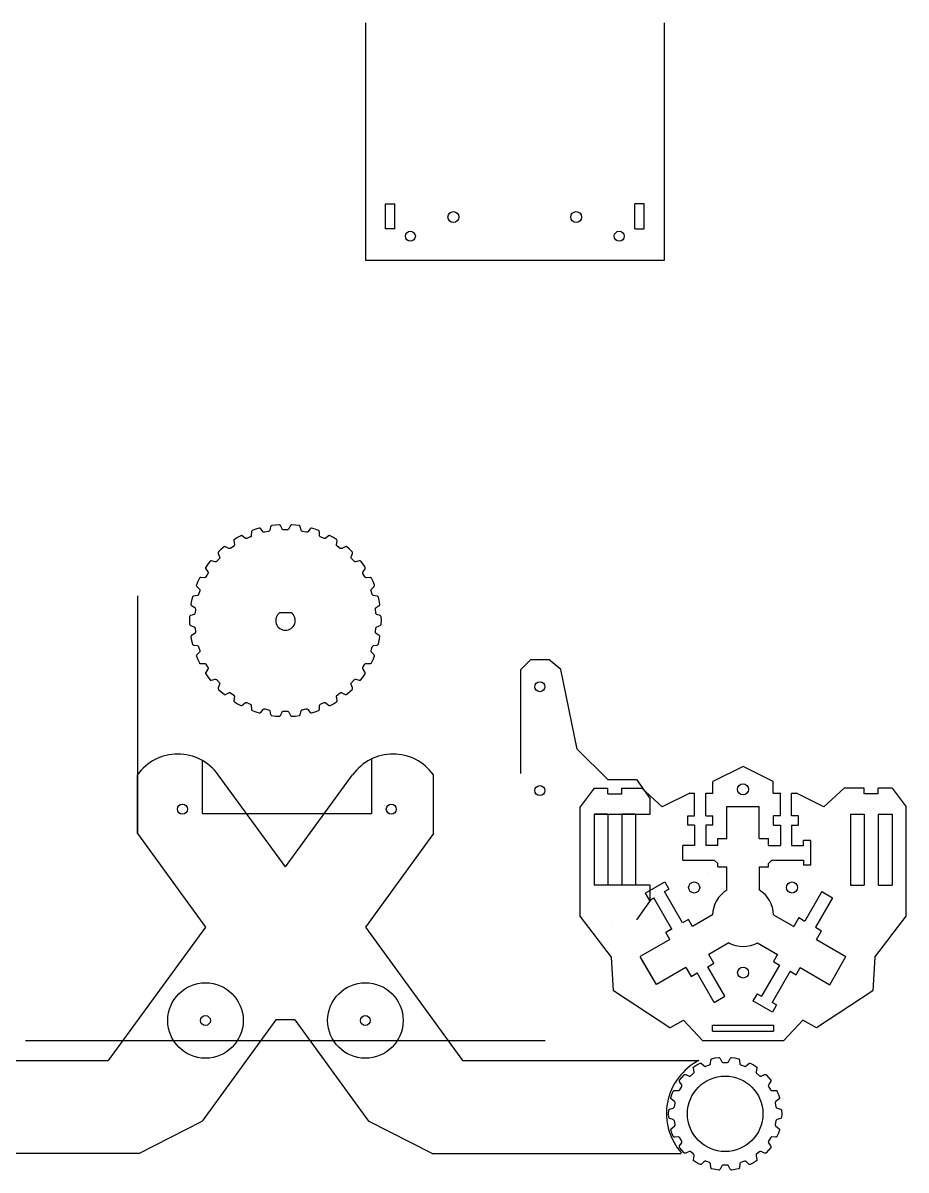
# Model space of a CAD drawing. Header units: inches. Extents: x -195 to 264, y -173 to 259.
# Drawn here: x 14.3 to 235.3, y -27.4 to 259.4 of the extents above; entities that cross this region are included whole.
import ezdxf

# ---------------------------------------------------------------- set-up
doc = ezdxf.new("R2010")
doc.units = ezdxf.units.IN
doc.header["$MEASUREMENT"] = 0
doc.layers.get('0').update_dxf_attribs({"lineweight": 25, "true_color": 0xffffff})

msp = doc.modelspace()

# ---------------------------------------------------------------- linework, layer by layer
for p, q in [((100, 259.44), (100, 200)), ((174.75, 259.44), (174.75, 200)), ((174.75, 200), (100, 200)), ((71.5, 132.19), (71.46, 131.26)), ((71.52, 132.3), (71.5, 132.19)), ((71.57, 132.39), (71.52, 132.3)), ((71.65, 132.48), (71.57, 132.39)), ((71.72, 132.52), (71.65, 132.48)), ((72.58, 132.83), (71.72, 132.52)), ((73.46, 133.09), (72.58, 132.83)), ((73.55, 133.09), (73.46, 133.09)), ((73.66, 133.07), (73.55, 133.09)), ((73.76, 133.02), (73.66, 133.07)), ((73.84, 132.95), (73.76, 133.02)), ((74.41, 132.22), (73.84, 132.95)), ((74.49, 132.14), (74.41, 132.22)), ((74.59, 132.09), (74.49, 132.14)), ((74.7, 132.07), (74.59, 132.09)), ((74.82, 132.08), (74.7, 132.07)), ((75.75, 132.28), (74.82, 132.08)), ((75.86, 132.32), (75.75, 132.28)), ((75.95, 132.38), (75.86, 132.32)), ((76.02, 132.47), (75.95, 132.38)), ((76.07, 132.57), (76.02, 132.47)), ((76.3, 133.47), (76.07, 132.57)), ((76.34, 133.57), (76.3, 133.47)), ((76.41, 133.66), (76.34, 133.57)), ((76.5, 133.72), (76.41, 133.66)), ((76.58, 133.75), (76.5, 133.72)), ((77.49, 133.87), (76.58, 133.75)), ((78.41, 133.94), (77.49, 133.87)), ((78.49, 133.93), (78.41, 133.94)), ((78.59, 133.89), (78.49, 133.93)), ((78.68, 133.82), (78.59, 133.89)), ((78.74, 133.73), (78.68, 133.82)), ((79.15, 132.9), (78.74, 133.73)), ((79.22, 132.81), (79.15, 132.9)), ((79.3, 132.74), (79.22, 132.81)), ((79.41, 132.69), (79.3, 132.74)), ((79.52, 132.68), (79.41, 132.69)), ((80.48, 132.68), (79.52, 132.68)), ((80.59, 132.69), (80.48, 132.68)), ((80.7, 132.74), (80.59, 132.69)), ((80.78, 132.81), (80.7, 132.74)), ((80.85, 132.9), (80.78, 132.81)), ((81.26, 133.73), (80.85, 132.9)), ((81.32, 133.82), (81.26, 133.73)), ((81.41, 133.89), (81.32, 133.82)), ((81.51, 133.93), (81.41, 133.89)), ((81.59, 133.94), (81.51, 133.93)), ((82.51, 133.87), (81.59, 133.94)), ((83.42, 133.75), (82.51, 133.87)), ((83.5, 133.72), (83.42, 133.75)), ((83.59, 133.66), (83.5, 133.72)), ((83.66, 133.57), (83.59, 133.66)), ((83.7, 133.47), (83.66, 133.57)), ((83.93, 132.57), (83.7, 133.47)), ((83.98, 132.47), (83.93, 132.57)), ((84.05, 132.38), (83.98, 132.47)), ((84.14, 132.32), (84.05, 132.38)), ((84.25, 132.28), (84.14, 132.32)), ((85.18, 132.08), (84.25, 132.28)), ((85.3, 132.07), (85.18, 132.08)), ((85.41, 132.09), (85.3, 132.07)), ((85.51, 132.14), (85.41, 132.09)), ((85.59, 132.22), (85.51, 132.14)), ((86.16, 132.95), (85.59, 132.22)), ((86.24, 133.02), (86.16, 132.95)), ((86.34, 133.07), (86.24, 133.02)), ((86.45, 133.09), (86.34, 133.07)), ((86.54, 133.09), (86.45, 133.09)), ((87.42, 132.83), (86.54, 133.09)), ((88.28, 132.52), (87.42, 132.83)), ((88.35, 132.48), (88.28, 132.52)), ((88.43, 132.39), (88.35, 132.48)), ((88.48, 132.3), (88.43, 132.39)), ((88.5, 132.19), (88.48, 132.3)), ((88.54, 131.26), (88.5, 132.19)), ((67.1, 130.15), (67.07, 130.04)), ((67.07, 130.04), (67.07, 129.93)), ((67.07, 129.93), (67.23, 129.02)), ((67.16, 130.25), (67.1, 130.15)), ((67.22, 130.31), (67.16, 130.25)), ((68, 130.79), (67.22, 130.31)), ((68.81, 131.22), (68, 130.79)), ((68.89, 131.25), (68.81, 131.22)), ((69, 131.25), (68.89, 131.25)), ((69.11, 131.22), (69, 131.25)), ((69.2, 131.16), (69.11, 131.22)), ((69.92, 130.57), (69.2, 131.16)), ((70.01, 130.52), (69.92, 130.57)), ((70.12, 130.49), (70.01, 130.52)), ((70.23, 130.49), (70.12, 130.49)), ((70.34, 130.52), (70.23, 130.49)), ((71.21, 130.91), (70.34, 130.52)), ((71.31, 130.97), (71.21, 130.91)), ((71.39, 131.05), (71.31, 130.97)), ((71.44, 131.15), (71.39, 131.05)), ((71.46, 131.26), (71.44, 131.15)), ((88.56, 131.15), (88.54, 131.26)), ((88.61, 131.05), (88.56, 131.15)), ((88.69, 130.97), (88.61, 131.05)), ((88.79, 130.91), (88.69, 130.97)), ((89.66, 130.52), (88.79, 130.91)), ((89.77, 130.49), (89.66, 130.52)), ((89.88, 130.49), (89.77, 130.49)), ((89.99, 130.52), (89.88, 130.49)), ((90.08, 130.57), (89.99, 130.52)), ((90.8, 131.16), (90.08, 130.57)), ((90.89, 131.22), (90.8, 131.16)), ((91, 131.25), (90.89, 131.22)), ((91.11, 131.25), (91, 131.25)), ((91.19, 131.22), (91.11, 131.25)), ((92, 130.79), (91.19, 131.22)), ((92.78, 130.31), (92, 130.79)), ((92.77, 129.02), (92.93, 129.93)), ((92.84, 130.25), (92.78, 130.31)), ((92.9, 130.15), (92.84, 130.25)), ((92.93, 130.04), (92.9, 130.15)), ((92.93, 129.93), (92.93, 130.04)), ((63.19, 127.03), (63.18, 126.92)), ((63.18, 126.92), (63.21, 126.81)), ((63.23, 127.14), (63.19, 127.03)), ((63.21, 126.81), (63.55, 125.95)), ((63.27, 127.2), (63.23, 127.14)), ((63.94, 127.84), (63.27, 127.2)), ((64.64, 128.43), (63.94, 127.84)), ((64.71, 128.47), (64.64, 128.43)), ((64.82, 128.5), (64.71, 128.47)), ((64.93, 128.49), (64.82, 128.5)), ((65.04, 128.46), (64.93, 128.49)), ((65.86, 128.03), (65.04, 128.46)), ((65.96, 127.99), (65.86, 128.03)), ((66.07, 127.98), (65.96, 127.99)), ((66.18, 128.01), (66.07, 127.98)), ((66.29, 128.06), (66.18, 128.01)), ((67.06, 128.63), (66.29, 128.06)), ((67.14, 128.71), (67.06, 128.63)), ((67.2, 128.8), (67.14, 128.71)), ((67.23, 128.91), (67.2, 128.8)), ((67.23, 129.02), (67.23, 128.91)), ((92.77, 128.91), (92.77, 129.02)), ((92.8, 128.8), (92.77, 128.91)), ((92.86, 128.71), (92.8, 128.8)), ((92.94, 128.63), (92.86, 128.71)), ((93.71, 128.06), (92.94, 128.63)), ((93.82, 128.01), (93.71, 128.06)), ((93.93, 127.98), (93.82, 128.01)), ((94.04, 127.99), (93.93, 127.98)), ((94.14, 128.03), (94.04, 127.99)), ((94.96, 128.46), (94.14, 128.03)), ((95.07, 128.49), (94.96, 128.46)), ((95.18, 128.5), (95.07, 128.49)), ((95.29, 128.47), (95.18, 128.5)), ((95.36, 128.43), (95.29, 128.47)), ((96.06, 127.84), (95.36, 128.43)), ((96.73, 127.2), (96.06, 127.84)), ((96.45, 125.95), (96.79, 126.81)), ((96.77, 127.14), (96.73, 127.2)), ((96.81, 127.03), (96.77, 127.14)), ((96.79, 126.81), (96.82, 126.92)), ((96.82, 126.92), (96.81, 127.03)), ((60.06, 123.35), (60.03, 123.27)), ((60.58, 124.11), (60.06, 123.35)), ((61.14, 124.84), (60.58, 124.11)), ((61.21, 124.89), (61.14, 124.84)), ((61.31, 124.94), (61.21, 124.89)), ((61.42, 124.96), (61.31, 124.94)), ((61.53, 124.94), (61.42, 124.96)), ((62.42, 124.69), (61.53, 124.94)), ((62.53, 124.68), (62.42, 124.69)), ((62.64, 124.7), (62.53, 124.68)), ((62.74, 124.74), (62.64, 124.7)), ((62.83, 124.82), (62.74, 124.74)), ((63.47, 125.53), (62.83, 124.82)), ((63.53, 125.62), (63.47, 125.53)), ((63.57, 125.73), (63.53, 125.62)), ((63.55, 125.95), (63.58, 125.84)), ((63.58, 125.84), (63.57, 125.73)), ((96.42, 125.84), (96.45, 125.95)), ((96.43, 125.73), (96.42, 125.84)), ((96.47, 125.62), (96.43, 125.73)), ((96.53, 125.53), (96.47, 125.62)), ((97.17, 124.82), (96.53, 125.53)), ((97.26, 124.74), (97.17, 124.82)), ((97.36, 124.7), (97.26, 124.74)), ((97.47, 124.68), (97.36, 124.7)), ((97.58, 124.69), (97.47, 124.68)), ((98.47, 124.94), (97.58, 124.69)), ((98.58, 124.96), (98.47, 124.94)), ((98.69, 124.94), (98.58, 124.96)), ((98.79, 124.89), (98.69, 124.94)), ((98.86, 124.84), (98.79, 124.89)), ((99.42, 124.11), (98.86, 124.84)), ((99.94, 123.35), (99.42, 124.11)), ((99.97, 123.27), (99.94, 123.35)), ((58.47, 120.59), (58.07, 119.76)), ((58.52, 120.66), (58.47, 120.59)), ((58.61, 120.72), (58.52, 120.66)), ((58.71, 120.76), (58.61, 120.72)), ((58.82, 120.77), (58.71, 120.76)), ((59.75, 120.72), (58.82, 120.77)), ((59.86, 120.73), (59.75, 120.72)), ((59.96, 120.77), (59.86, 120.73)), ((60.05, 120.83), (59.96, 120.77)), ((60.03, 123.27), (60.02, 123.16)), ((60.02, 123.16), (60.03, 123.05)), ((60.03, 123.05), (60.08, 122.95)), ((60.12, 120.92), (60.05, 120.83)), ((60.08, 122.95), (60.59, 122.18)), ((60.6, 121.75), (60.12, 120.92)), ((60.59, 122.18), (60.64, 122.08)), ((60.64, 121.86), (60.6, 121.75)), ((60.64, 122.08), (60.66, 121.97)), ((60.66, 121.97), (60.64, 121.86)), ((99.34, 121.97), (99.36, 122.08)), ((99.36, 121.86), (99.34, 121.97)), ((99.36, 122.08), (99.41, 122.18)), ((99.4, 121.75), (99.36, 121.86)), ((99.88, 120.92), (99.4, 121.75)), ((99.41, 122.18), (99.92, 122.95)), ((99.95, 120.83), (99.88, 120.92)), ((99.92, 122.95), (99.97, 123.05)), ((100.04, 120.77), (99.95, 120.83)), ((99.98, 123.16), (99.97, 123.27)), ((99.97, 123.05), (99.98, 123.16)), ((100.14, 120.73), (100.04, 120.77)), ((100.25, 120.72), (100.14, 120.73)), ((101.18, 120.77), (100.25, 120.72)), ((101.29, 120.76), (101.18, 120.77)), ((101.39, 120.72), (101.29, 120.76)), ((101.48, 120.66), (101.39, 120.72)), ((101.53, 120.59), (101.48, 120.66)), ((101.93, 119.76), (101.53, 120.59)), ((57.72, 118.91), (57.71, 118.83)), ((57.71, 118.83), (57.72, 118.72)), ((58.07, 119.76), (57.72, 118.91)), ((57.72, 118.72), (57.76, 118.62)), ((57.76, 118.62), (57.82, 118.53)), ((57.82, 118.53), (58.49, 117.88)), ((58.49, 117.88), (58.55, 117.79)), ((58.55, 117.79), (58.59, 117.69)), ((58.59, 117.69), (58.6, 117.57)), ((101.4, 117.57), (101.41, 117.69)), ((101.41, 117.69), (101.45, 117.79)), ((101.45, 117.79), (101.51, 117.88)), ((101.51, 117.88), (102.18, 118.53)), ((102.28, 118.91), (101.93, 119.76)), ((102.18, 118.53), (102.24, 118.62)), ((102.24, 118.62), (102.28, 118.72)), ((102.29, 118.83), (102.28, 118.91)), ((102.28, 118.72), (102.29, 118.83)), ((42.98, 116.18), (42.98, 56.75)), ((56.52, 114.99), (56.36, 114.09)), ((56.74, 115.88), (56.52, 114.99)), ((56.77, 115.96), (56.74, 115.88)), ((56.85, 116.04), (56.77, 115.96)), ((56.94, 116.1), (56.85, 116.04)), ((57.05, 116.14), (56.94, 116.1)), ((57.96, 116.27), (57.05, 116.14)), ((58.07, 116.3), (57.96, 116.27)), ((58.16, 116.36), (58.07, 116.3)), ((58.24, 116.45), (58.16, 116.36)), ((58.29, 116.55), (58.24, 116.45)), ((58.58, 117.46), (58.29, 116.55)), ((58.6, 117.57), (58.58, 117.46)), ((101.42, 117.46), (101.4, 117.57)), ((101.71, 116.55), (101.42, 117.46)), ((101.76, 116.45), (101.71, 116.55)), ((101.84, 116.36), (101.76, 116.45)), ((101.93, 116.3), (101.84, 116.36)), ((102.04, 116.27), (101.93, 116.3)), ((102.95, 116.14), (102.04, 116.27)), ((103.06, 116.1), (102.95, 116.14)), ((103.15, 116.04), (103.06, 116.1)), ((103.23, 115.96), (103.15, 116.04)), ((103.26, 115.88), (103.23, 115.96)), ((103.48, 114.99), (103.26, 115.88)), ((103.64, 114.09), (103.48, 114.99)), ((56.36, 114.09), (56.36, 114)), ((56.36, 114), (56.39, 113.9)), ((56.39, 113.9), (56.45, 113.8)), ((56.45, 113.8), (56.54, 113.73)), ((56.54, 113.73), (57.32, 113.23)), ((57.32, 113.23), (57.4, 113.16)), ((57.4, 111.9), (57.37, 111.78)), ((57.4, 113.16), (57.46, 113.07)), ((57.5, 112.84), (57.4, 111.9)), ((57.46, 113.07), (57.49, 112.96)), ((57.49, 112.96), (57.5, 112.84)), ((102.5, 112.84), (102.51, 112.96)), ((102.6, 111.9), (102.5, 112.84)), ((102.51, 112.96), (102.54, 113.07)), ((102.54, 113.07), (102.6, 113.16)), ((102.6, 113.16), (102.68, 113.23)), ((102.63, 111.78), (102.6, 111.9)), ((102.68, 113.23), (103.46, 113.73)), ((103.46, 113.73), (103.55, 113.8)), ((103.55, 113.8), (103.61, 113.9)), ((103.61, 113.9), (103.64, 114)), ((103.64, 114), (103.64, 114.09)), ((56.02, 110.92), (56, 110)), ((56, 110), (56.02, 109.08)), ((56.04, 111), (56.02, 110.92)), ((56.02, 109.08), (56.04, 109)), ((56.1, 111.1), (56.04, 111)), ((56.04, 109), (56.1, 108.9)), ((56.18, 111.18), (56.1, 111.1)), ((56.27, 111.23), (56.18, 111.18)), ((57.14, 111.55), (56.27, 111.23)), ((57.24, 111.61), (57.14, 111.55)), ((57.32, 111.69), (57.24, 111.61)), ((57.37, 111.78), (57.32, 111.69)), ((102.68, 111.69), (102.63, 111.78)), ((102.76, 111.61), (102.68, 111.69)), ((102.86, 111.55), (102.76, 111.61)), ((103.73, 111.23), (102.86, 111.55)), ((103.82, 111.18), (103.73, 111.23)), ((103.9, 111.1), (103.82, 111.18)), ((103.96, 111), (103.9, 111.1)), ((103.9, 108.9), (103.96, 109)), ((103.98, 110.92), (103.96, 111)), ((103.96, 109), (103.98, 109.08)), ((104, 110), (103.98, 110.92)), ((103.98, 109.08), (104, 110)), ((56.1, 108.9), (56.18, 108.82)), ((56.18, 108.82), (56.27, 108.77)), ((56.27, 108.77), (57.14, 108.45)), ((56.45, 106.2), (56.39, 106.1)), ((56.54, 106.27), (56.45, 106.2)), ((57.32, 106.77), (56.54, 106.27)), ((57.14, 108.45), (57.24, 108.39)), ((57.24, 108.39), (57.32, 108.31)), ((57.32, 108.31), (57.37, 108.22)), ((57.4, 106.84), (57.32, 106.77)), ((57.37, 108.22), (57.4, 108.1)), ((57.4, 108.1), (57.5, 107.16)), ((57.46, 106.93), (57.4, 106.84)), ((57.49, 107.04), (57.46, 106.93)), ((57.5, 107.16), (57.49, 107.04)), ((102.5, 107.16), (102.6, 108.1)), ((102.51, 107.04), (102.5, 107.16)), ((102.54, 106.93), (102.51, 107.04)), ((102.6, 106.84), (102.54, 106.93)), ((102.6, 108.1), (102.63, 108.22)), ((102.68, 106.77), (102.6, 106.84)), ((102.63, 108.22), (102.68, 108.31)), ((102.68, 108.31), (102.76, 108.39)), ((103.46, 106.27), (102.68, 106.77)), ((102.76, 108.39), (102.86, 108.45)), ((102.86, 108.45), (103.73, 108.77)), ((103.55, 106.2), (103.46, 106.27)), ((103.61, 106.1), (103.55, 106.2)), ((103.73, 108.77), (103.82, 108.82)), ((103.82, 108.82), (103.9, 108.9)), ((56.39, 106.1), (56.36, 106)), ((56.36, 106), (56.36, 105.91)), ((56.36, 105.91), (56.52, 105.01)), ((56.52, 105.01), (56.74, 104.12)), ((56.74, 104.12), (56.77, 104.04)), ((56.77, 104.04), (56.85, 103.96)), ((56.85, 103.96), (56.94, 103.9)), ((56.94, 103.9), (57.05, 103.86)), ((57.05, 103.86), (57.96, 103.73)), ((57.96, 103.73), (58.07, 103.7)), ((58.07, 103.7), (58.16, 103.64)), ((58.16, 103.64), (58.24, 103.55)), ((58.24, 103.55), (58.29, 103.45)), ((58.29, 103.45), (58.58, 102.54)), ((101.42, 102.54), (101.71, 103.45)), ((101.71, 103.45), (101.76, 103.55)), ((101.76, 103.55), (101.84, 103.64)), ((101.84, 103.64), (101.93, 103.7)), ((101.93, 103.7), (102.04, 103.73)), ((102.04, 103.73), (102.95, 103.86)), ((102.95, 103.86), (103.06, 103.9)), ((103.06, 103.9), (103.15, 103.96)), ((103.15, 103.96), (103.23, 104.04)), ((103.23, 104.04), (103.26, 104.12)), ((103.26, 104.12), (103.48, 105.01)), ((103.48, 105.01), (103.64, 105.91)), ((103.64, 106), (103.61, 106.1)), ((103.64, 105.91), (103.64, 106)), ((57.72, 101.28), (57.71, 101.17)), ((57.71, 101.17), (57.72, 101.09)), ((57.76, 101.38), (57.72, 101.28)), ((57.72, 101.09), (58.07, 100.24)), ((57.82, 101.47), (57.76, 101.38)), ((58.49, 102.12), (57.82, 101.47)), ((58.55, 102.21), (58.49, 102.12)), ((58.59, 102.31), (58.55, 102.21)), ((58.58, 102.54), (58.6, 102.43)), ((58.6, 102.43), (58.59, 102.31)), ((101.4, 102.43), (101.42, 102.54)), ((101.41, 102.31), (101.4, 102.43)), ((101.45, 102.21), (101.41, 102.31)), ((101.51, 102.12), (101.45, 102.21)), ((102.18, 101.47), (101.51, 102.12)), ((101.93, 100.24), (102.28, 101.09)), ((102.24, 101.38), (102.18, 101.47)), ((102.28, 101.28), (102.24, 101.38)), ((102.29, 101.17), (102.28, 101.28)), ((102.28, 101.09), (102.29, 101.17)), ((58.07, 100.24), (58.47, 99.41)), ((58.47, 99.41), (58.52, 99.34)), ((58.52, 99.34), (58.61, 99.28)), ((58.61, 99.28), (58.71, 99.24)), ((58.71, 99.24), (58.82, 99.23)), ((58.82, 99.23), (59.75, 99.28)), ((59.75, 99.28), (59.86, 99.27)), ((59.86, 99.27), (59.96, 99.23)), ((59.96, 99.23), (60.05, 99.17)), ((60.05, 99.17), (60.12, 99.08)), ((60.59, 97.82), (60.08, 97.05)), ((60.12, 99.08), (60.6, 98.25)), ((60.64, 97.92), (60.59, 97.82)), ((60.6, 98.25), (60.64, 98.14)), ((60.64, 98.14), (60.66, 98.03)), ((60.66, 98.03), (60.64, 97.92)), ((99.34, 98.03), (99.36, 98.14)), ((99.36, 97.92), (99.34, 98.03)), ((99.36, 98.14), (99.4, 98.25)), ((99.41, 97.82), (99.36, 97.92)), ((99.4, 98.25), (99.88, 99.08)), ((99.92, 97.05), (99.41, 97.82)), ((99.88, 99.08), (99.95, 99.17)), ((99.95, 99.17), (100.04, 99.23)), ((100.04, 99.23), (100.14, 99.27)), ((100.14, 99.27), (100.25, 99.28)), ((100.25, 99.28), (101.18, 99.23)), ((101.18, 99.23), (101.29, 99.24)), ((101.29, 99.24), (101.39, 99.28)), ((101.39, 99.28), (101.48, 99.34)), ((101.48, 99.34), (101.53, 99.41)), ((101.53, 99.41), (101.93, 100.24)), ((138.88, 97.73), (141.42, 100.27)), ((138.88, 71.77), (138.88, 97.73)), ((141.42, 100.27), (145.87, 100.27)), ((148.92, 97.79), (145.87, 100.27)), ((153.01, 77.87), (148.92, 97.79)), ((60.03, 96.95), (60.02, 96.84)), ((60.02, 96.84), (60.03, 96.73)), ((60.08, 97.05), (60.03, 96.95)), ((60.03, 96.73), (60.06, 96.65)), ((60.06, 96.65), (60.58, 95.89)), ((60.58, 95.89), (61.14, 95.16)), ((61.14, 95.16), (61.21, 95.11)), ((61.21, 95.11), (61.31, 95.06)), ((61.31, 95.06), (61.42, 95.04)), ((61.42, 95.04), (61.53, 95.06)), ((61.53, 95.06), (62.42, 95.31)), ((62.42, 95.31), (62.53, 95.32)), ((62.53, 95.32), (62.64, 95.3)), ((62.64, 95.3), (62.74, 95.26)), ((62.74, 95.26), (62.83, 95.18)), ((62.83, 95.18), (63.47, 94.47)), ((96.53, 94.47), (97.17, 95.18)), ((97.17, 95.18), (97.26, 95.26)), ((97.26, 95.26), (97.36, 95.3)), ((97.36, 95.3), (97.47, 95.32)), ((97.47, 95.32), (97.58, 95.31)), ((97.58, 95.31), (98.47, 95.06)), ((98.47, 95.06), (98.58, 95.04)), ((98.58, 95.04), (98.69, 95.06)), ((98.69, 95.06), (98.79, 95.11)), ((98.79, 95.11), (98.86, 95.16)), ((98.86, 95.16), (99.42, 95.89)), ((99.42, 95.89), (99.94, 96.65)), ((99.97, 96.95), (99.92, 97.05)), ((99.94, 96.65), (99.97, 96.73)), ((99.98, 96.84), (99.97, 96.95)), ((99.97, 96.73), (99.98, 96.84)), ((63.21, 93.19), (63.18, 93.08)), ((63.18, 93.08), (63.19, 92.97)), ((63.19, 92.97), (63.23, 92.86)), ((63.55, 94.05), (63.21, 93.19)), ((63.23, 92.86), (63.27, 92.8)), ((63.27, 92.8), (63.94, 92.16)), ((63.47, 94.47), (63.53, 94.38)), ((63.53, 94.38), (63.57, 94.27)), ((63.58, 94.16), (63.55, 94.05)), ((63.57, 94.27), (63.58, 94.16)), ((63.94, 92.16), (64.64, 91.57)), ((65.04, 91.54), (65.86, 91.97)), ((65.86, 91.97), (65.96, 92.01)), ((65.96, 92.01), (66.07, 92.02)), ((66.07, 92.02), (66.18, 91.99)), ((66.18, 91.99), (66.29, 91.94)), ((66.29, 91.94), (67.06, 91.37)), ((92.94, 91.37), (93.71, 91.94)), ((93.71, 91.94), (93.82, 91.99)), ((93.82, 91.99), (93.93, 92.02)), ((93.93, 92.02), (94.04, 92.01)), ((94.04, 92.01), (94.14, 91.97)), ((94.14, 91.97), (94.96, 91.54)), ((95.36, 91.57), (96.06, 92.16)), ((96.06, 92.16), (96.73, 92.8)), ((96.42, 94.16), (96.43, 94.27)), ((96.45, 94.05), (96.42, 94.16)), ((96.43, 94.27), (96.47, 94.38)), ((96.79, 93.19), (96.45, 94.05)), ((96.47, 94.38), (96.53, 94.47)), ((96.73, 92.8), (96.77, 92.86)), ((96.77, 92.86), (96.81, 92.97)), ((96.82, 93.08), (96.79, 93.19)), ((96.81, 92.97), (96.82, 93.08)), ((64.64, 91.57), (64.71, 91.53)), ((64.71, 91.53), (64.82, 91.5)), ((64.82, 91.5), (64.93, 91.51)), ((64.93, 91.51), (65.04, 91.54)), ((67.06, 91.37), (67.14, 91.29)), ((67.23, 90.98), (67.07, 90.07)), ((67.07, 90.07), (67.07, 89.96)), ((67.07, 89.96), (67.1, 89.85)), ((67.1, 89.85), (67.16, 89.75)), ((67.14, 91.29), (67.2, 91.2)), ((67.16, 89.75), (67.22, 89.69)), ((67.2, 91.2), (67.23, 91.09)), ((67.22, 89.69), (68, 89.21)), ((67.23, 91.09), (67.23, 90.98)), ((68, 89.21), (68.81, 88.78)), ((69.2, 88.84), (69.92, 89.43)), ((69.92, 89.43), (70.01, 89.48)), ((70.01, 89.48), (70.12, 89.51)), ((70.12, 89.51), (70.23, 89.51)), ((70.23, 89.51), (70.34, 89.48)), ((70.34, 89.48), (71.21, 89.09)), ((71.21, 89.09), (71.31, 89.03)), ((71.31, 89.03), (71.39, 88.95)), ((71.39, 88.95), (71.44, 88.85)), ((88.56, 88.85), (88.61, 88.95)), ((88.61, 88.95), (88.69, 89.03)), ((88.69, 89.03), (88.79, 89.09)), ((88.79, 89.09), (89.66, 89.48)), ((89.66, 89.48), (89.77, 89.51)), ((89.77, 89.51), (89.88, 89.51)), ((89.88, 89.51), (89.99, 89.48)), ((89.99, 89.48), (90.08, 89.43)), ((90.08, 89.43), (90.8, 88.84)), ((91.19, 88.78), (92, 89.21)), ((92, 89.21), (92.78, 89.69)), ((92.77, 91.09), (92.8, 91.2)), ((92.77, 90.98), (92.77, 91.09)), ((92.93, 90.07), (92.77, 90.98)), ((92.78, 89.69), (92.84, 89.75)), ((92.8, 91.2), (92.86, 91.29)), ((92.84, 89.75), (92.9, 89.85)), ((92.86, 91.29), (92.94, 91.37)), ((92.9, 89.85), (92.93, 89.96)), ((92.93, 89.96), (92.93, 90.07)), ((94.96, 91.54), (95.07, 91.51)), ((95.07, 91.51), (95.18, 91.5)), ((95.18, 91.5), (95.29, 91.53)), ((95.29, 91.53), (95.36, 91.57)), ((68.81, 88.78), (68.89, 88.75)), ((68.89, 88.75), (69, 88.75)), ((69, 88.75), (69.11, 88.78)), ((69.11, 88.78), (69.2, 88.84)), ((71.44, 88.85), (71.46, 88.74)), ((71.46, 88.74), (71.5, 87.81)), ((71.5, 87.81), (71.52, 87.7)), ((71.52, 87.7), (71.57, 87.61)), ((71.57, 87.61), (71.65, 87.52)), ((71.65, 87.52), (71.72, 87.48)), ((71.72, 87.48), (72.58, 87.17)), ((72.58, 87.17), (73.46, 86.91)), ((73.46, 86.91), (73.55, 86.91)), ((73.55, 86.91), (73.66, 86.93)), ((73.66, 86.93), (73.76, 86.98)), ((73.76, 86.98), (73.84, 87.05)), ((73.84, 87.05), (74.41, 87.78)), ((74.41, 87.78), (74.49, 87.86)), ((74.49, 87.86), (74.59, 87.91)), ((74.59, 87.91), (74.7, 87.93)), ((74.7, 87.93), (74.82, 87.92)), ((74.82, 87.92), (75.75, 87.72)), ((75.75, 87.72), (75.86, 87.68)), ((75.86, 87.68), (75.95, 87.62)), ((75.95, 87.62), (76.02, 87.53)), ((76.02, 87.53), (76.07, 87.43)), ((76.07, 87.43), (76.3, 86.53)), ((76.3, 86.53), (76.34, 86.43)), ((76.34, 86.43), (76.41, 86.34)), ((76.41, 86.34), (76.5, 86.28)), ((76.5, 86.28), (76.58, 86.25)), ((76.58, 86.25), (77.49, 86.13)), ((77.49, 86.13), (78.41, 86.06)), ((78.41, 86.06), (78.49, 86.07)), ((78.49, 86.07), (78.59, 86.11)), ((78.59, 86.11), (78.68, 86.18)), ((78.68, 86.18), (78.74, 86.27)), ((78.74, 86.27), (79.15, 87.1)), ((79.15, 87.1), (79.22, 87.19)), ((79.22, 87.19), (79.3, 87.26)), ((79.3, 87.26), (79.41, 87.31)), ((79.41, 87.31), (79.52, 87.32)), ((79.52, 87.32), (80.48, 87.32)), ((80.48, 87.32), (80.59, 87.31)), ((80.59, 87.31), (80.7, 87.26)), ((80.7, 87.26), (80.78, 87.19)), ((80.78, 87.19), (80.85, 87.1)), ((80.85, 87.1), (81.26, 86.27)), ((81.26, 86.27), (81.32, 86.18)), ((81.32, 86.18), (81.41, 86.11)), ((81.41, 86.11), (81.51, 86.07)), ((81.51, 86.07), (81.59, 86.06)), ((81.59, 86.06), (82.51, 86.13)), ((82.51, 86.13), (83.42, 86.25)), ((83.42, 86.25), (83.5, 86.28)), ((83.5, 86.28), (83.59, 86.34)), ((83.59, 86.34), (83.66, 86.43)), ((83.66, 86.43), (83.7, 86.53)), ((83.7, 86.53), (83.93, 87.43)), ((83.93, 87.43), (83.98, 87.53)), ((83.98, 87.53), (84.05, 87.62)), ((84.05, 87.62), (84.14, 87.68)), ((84.14, 87.68), (84.25, 87.72)), ((84.25, 87.72), (85.18, 87.92)), ((85.18, 87.92), (85.3, 87.93)), ((85.3, 87.93), (85.41, 87.91)), ((85.41, 87.91), (85.51, 87.86)), ((85.51, 87.86), (85.59, 87.78)), ((85.59, 87.78), (86.16, 87.05)), ((86.16, 87.05), (86.24, 86.98)), ((86.24, 86.98), (86.34, 86.93)), ((86.34, 86.93), (86.45, 86.91)), ((86.45, 86.91), (86.54, 86.91)), ((86.54, 86.91), (87.42, 87.17)), ((87.42, 87.17), (88.28, 87.48)), ((88.28, 87.48), (88.35, 87.52)), ((88.35, 87.52), (88.43, 87.61)), ((88.43, 87.61), (88.48, 87.7)), ((88.48, 87.7), (88.5, 87.81)), ((88.5, 87.81), (88.54, 88.74)), ((88.54, 88.74), (88.56, 88.85)), ((90.8, 88.84), (90.89, 88.78)), ((90.89, 88.78), (91, 88.75)), ((91, 88.75), (91.11, 88.75)), ((91.11, 88.75), (91.19, 88.78)), ((160.63, 70.25), (153.01, 77.87)), ((42.98, 56.75), (42.98, 71.46)), ((80, 48.38), (63.19, 71.46)), ((80, 48.38), (96.81, 71.46)), ((117.02, 56.75), (117.02, 71.46)), ((160.63, 70.25), (167.85, 70.25)), ((167.85, 70.25), (171.27, 65.42)), ((171.27, 61.61), (171.27, 65.42)), ((157.2, 61.61), (157.2, 43.83)), ((157.2, 61.61), (171.27, 61.61)), ((42.98, 56.75), (60, 33.37)), ((117.02, 56.75), (100, 33.37)), ((171.27, 43.83), (157.2, 43.83)), ((171.27, 40.02), (171.27, 43.83)), ((171.27, 40.02), (167.85, 35.2)), ((60, 33.37), (35.69, 0)), ((100, 33.37), (124.31, 0)), ((77.62, 10.13), (59.2, -15.16)), ((82.38, 10.13), (77.62, 10.13)), ((82.38, 10.13), (100.8, -15.16)), ((15, 5.02), (145, 5.02)), ((-15, 0.05), (35.69, 0)), ((124.31, 0), (183.45, 0)), ((186.33, -0.8), (186.43, 0.11)), ((186.43, 0.11), (186.46, 0.22)), ((186.46, 0.22), (186.52, 0.31)), ((186.52, 0.31), (186.6, 0.39)), ((186.6, 0.39), (186.66, 0.42)), ((186.66, 0.42), (187.54, 0.62)), ((187.54, 0.62), (188.43, 0.73)), ((188.43, 0.73), (188.5, 0.72)), ((188.5, 0.72), (188.61, 0.68)), ((188.61, 0.68), (188.69, 0.61)), ((188.69, 0.61), (188.75, 0.52)), ((188.75, 0.52), (189.16, -0.3)), ((190.84, -0.3), (191.25, 0.52)), ((191.25, 0.52), (191.31, 0.61)), ((191.31, 0.61), (191.39, 0.68)), ((191.39, 0.68), (191.5, 0.72)), ((191.5, 0.72), (191.57, 0.73)), ((191.57, 0.73), (192.46, 0.62)), ((192.46, 0.62), (193.34, 0.42)), ((193.34, 0.42), (193.4, 0.39)), ((193.4, 0.39), (193.48, 0.31)), ((193.48, 0.31), (193.54, 0.22)), ((193.54, 0.22), (193.57, 0.11)), ((193.57, 0.11), (193.67, -0.8)), ((182.04, -1.81), (182.06, -1.7)), ((182.05, -1.92), (182.04, -1.81)), ((182.26, -2.81), (182.05, -1.92)), ((182.06, -1.7), (182.11, -1.6)), ((182.11, -1.6), (182.16, -1.55)), ((182.16, -1.55), (182.92, -1.07)), ((182.27, -2.92), (182.26, -2.81)), ((182.92, -1.07), (183.72, -0.65)), ((183.72, -0.65), (183.79, -0.64)), ((183.79, -0.64), (183.9, -0.64)), ((183.9, -0.64), (184, -0.68)), ((184, -0.68), (184.09, -0.74)), ((184.09, -0.74), (184.76, -1.37)), ((184.76, -1.37), (184.85, -1.44)), ((184.85, -1.44), (184.95, -1.47)), ((184.95, -1.47), (185.06, -1.48)), ((185.06, -1.48), (185.17, -1.45)), ((185.17, -1.45), (186.06, -1.13)), ((186.06, -1.13), (186.16, -1.08)), ((186.16, -1.08), (186.24, -1)), ((186.24, -1), (186.3, -0.91)), ((186.3, -0.91), (186.33, -0.8)), ((189.16, -0.3), (189.23, -0.39)), ((189.23, -0.39), (189.31, -0.46)), ((189.31, -0.46), (189.41, -0.5)), ((189.41, -0.5), (189.53, -0.52)), ((189.53, -0.52), (190.47, -0.52)), ((190.47, -0.52), (190.59, -0.5)), ((190.59, -0.5), (190.69, -0.46)), ((190.69, -0.46), (190.77, -0.39)), ((190.77, -0.39), (190.84, -0.3)), ((193.67, -0.8), (193.7, -0.91)), ((193.7, -0.91), (193.76, -1)), ((193.76, -1), (193.84, -1.08)), ((193.84, -1.08), (193.94, -1.13)), ((193.94, -1.13), (194.83, -1.45)), ((194.83, -1.45), (194.94, -1.48)), ((194.94, -1.48), (195.05, -1.47)), ((195.05, -1.47), (195.15, -1.44)), ((195.15, -1.44), (195.24, -1.37)), ((195.24, -1.37), (195.91, -0.74)), ((195.91, -0.74), (196, -0.68)), ((196, -0.68), (196.1, -0.64)), ((196.1, -0.64), (196.21, -0.64)), ((196.21, -0.64), (196.28, -0.65)), ((196.28, -0.65), (197.08, -1.07)), ((197.08, -1.07), (197.84, -1.55)), ((197.74, -2.81), (197.73, -2.92)), ((197.95, -1.92), (197.74, -2.81)), ((197.84, -1.55), (197.89, -1.6)), ((197.89, -1.6), (197.94, -1.7)), ((197.94, -1.7), (197.96, -1.81)), ((197.96, -1.81), (197.95, -1.92)), ((178.56, -5.12), (178.57, -5.01)), ((178.58, -5.23), (178.56, -5.12)), ((178.57, -5.01), (178.6, -4.94)), ((178.62, -5.33), (178.58, -5.23)), ((178.6, -4.94), (179.15, -4.23)), ((179.13, -6.09), (178.62, -5.33)), ((179.15, -4.23), (179.76, -3.56)), ((179.76, -3.56), (179.82, -3.53)), ((179.82, -3.53), (179.92, -3.49)), ((179.92, -3.49), (180.03, -3.49)), ((180.03, -3.49), (180.14, -3.52)), ((180.14, -3.52), (180.98, -3.89)), ((180.98, -3.89), (181.09, -3.92)), ((181.09, -3.92), (181.2, -3.91)), ((181.2, -3.91), (181.3, -3.88)), ((181.3, -3.88), (181.4, -3.82)), ((181.4, -3.82), (182.12, -3.21)), ((182.12, -3.21), (182.2, -3.13)), ((182.2, -3.13), (182.25, -3.03)), ((182.25, -3.03), (182.27, -2.92)), ((197.73, -2.92), (197.75, -3.03)), ((197.75, -3.03), (197.8, -3.13)), ((197.8, -3.13), (197.88, -3.21)), ((197.88, -3.21), (198.6, -3.82)), ((198.6, -3.82), (198.7, -3.88)), ((198.7, -3.88), (198.8, -3.91)), ((198.8, -3.91), (198.91, -3.92)), ((198.91, -3.92), (199.02, -3.89)), ((199.02, -3.89), (199.86, -3.52)), ((199.86, -3.52), (199.97, -3.49)), ((199.97, -3.49), (200.08, -3.49)), ((200.08, -3.49), (200.18, -3.53)), ((200.18, -3.53), (200.24, -3.56)), ((200.24, -3.56), (200.85, -4.23)), ((200.85, -4.23), (201.4, -4.94)), ((201.38, -5.33), (200.87, -6.09)), ((201.42, -5.23), (201.38, -5.33)), ((201.4, -4.94), (201.43, -5.01)), ((201.44, -5.12), (201.42, -5.23)), ((201.43, -5.01), (201.44, -5.12)), ((176.42, -9.35), (176.69, -8.49)), ((176.69, -8.49), (177.03, -7.66)), ((177.03, -7.66), (177.08, -7.6)), ((177.08, -7.6), (177.17, -7.53)), ((177.17, -7.53), (177.27, -7.49)), ((177.27, -7.49), (177.38, -7.48)), ((177.38, -7.48), (178.29, -7.54)), ((178.29, -7.54), (178.4, -7.53)), ((178.4, -7.53), (178.51, -7.49)), ((178.51, -7.49), (178.6, -7.43)), ((178.6, -7.43), (178.67, -7.34)), ((178.67, -7.34), (179.14, -6.52)), ((179.18, -6.19), (179.13, -6.09)), ((179.14, -6.52), (179.18, -6.41)), ((179.2, -6.3), (179.18, -6.19)), ((179.18, -6.41), (179.2, -6.3)), ((200.82, -6.19), (200.8, -6.3)), ((200.8, -6.3), (200.82, -6.41)), ((200.87, -6.09), (200.82, -6.19)), ((200.82, -6.41), (200.86, -6.52)), ((200.86, -6.52), (201.33, -7.34)), ((201.33, -7.34), (201.4, -7.43)), ((201.4, -7.43), (201.49, -7.49)), ((201.49, -7.49), (201.6, -7.53)), ((201.6, -7.53), (201.71, -7.54)), ((201.71, -7.54), (202.62, -7.48)), ((202.62, -7.48), (202.73, -7.49)), ((202.73, -7.49), (202.83, -7.53)), ((202.83, -7.53), (202.92, -7.6)), ((202.92, -7.6), (202.97, -7.66)), ((202.97, -7.66), (203.31, -8.49)), ((203.31, -8.49), (203.58, -9.35)), ((176.42, -9.42), (176.42, -9.35)), ((176.44, -9.53), (176.42, -9.42)), ((176.49, -9.62), (176.44, -9.53)), ((176.57, -9.7), (176.49, -9.62)), ((177.31, -10.25), (176.57, -9.7)), ((177.3, -11.57), (177.46, -10.64)), ((177.39, -10.32), (177.31, -10.25)), ((177.44, -10.42), (177.39, -10.32)), ((177.47, -10.53), (177.44, -10.42)), ((177.46, -10.64), (177.47, -10.53)), ((202.56, -10.42), (202.53, -10.53)), ((202.53, -10.53), (202.54, -10.64)), ((202.54, -10.64), (202.7, -11.57)), ((202.61, -10.32), (202.56, -10.42)), ((202.69, -10.25), (202.61, -10.32)), ((203.43, -9.7), (202.69, -10.25)), ((203.51, -9.62), (203.43, -9.7)), ((203.56, -9.53), (203.51, -9.62)), ((203.58, -9.42), (203.56, -9.53)), ((203.58, -9.35), (203.58, -9.42)), ((175.84, -13.33), (175.87, -12.43)), ((175.87, -14.23), (175.84, -13.33)), ((175.87, -12.43), (175.9, -12.37)), ((175.9, -14.3), (175.87, -14.23)), ((175.9, -12.37), (175.96, -12.27)), ((175.96, -14.39), (175.9, -14.3)), ((175.96, -12.27), (176.04, -12.2)), ((176.04, -12.2), (176.14, -12.15)), ((176.14, -12.15), (177.02, -11.89)), ((177.02, -11.89), (177.12, -11.85)), ((177.12, -11.85), (177.2, -11.78)), ((177.2, -11.78), (177.26, -11.68)), ((177.26, -11.68), (177.3, -11.57)), ((202.7, -11.57), (202.74, -11.68)), ((202.74, -11.68), (202.8, -11.78)), ((202.8, -11.78), (202.88, -11.85)), ((202.88, -11.85), (202.98, -11.89)), ((202.98, -11.89), (203.86, -12.15)), ((203.86, -12.15), (203.96, -12.2)), ((203.96, -12.2), (204.04, -12.27)), ((204.04, -12.27), (204.1, -12.37)), ((204.1, -14.3), (204.04, -14.39)), ((204.1, -12.37), (204.13, -12.43)), ((204.13, -14.23), (204.1, -14.3)), ((204.13, -12.43), (204.16, -13.33)), ((204.16, -13.33), (204.13, -14.23)), ((43.32, -23.24), (59.2, -15.16)), ((116.68, -23.24), (100.8, -15.16)), ((176.04, -14.47), (175.96, -14.39)), ((176.14, -14.51), (176.04, -14.47)), ((177.02, -14.77), (176.14, -14.51)), ((176.42, -17.25), (176.44, -17.14)), ((176.44, -17.14), (176.49, -17.04)), ((176.49, -17.04), (176.57, -16.97)), ((176.57, -16.97), (177.31, -16.42)), ((177.12, -14.82), (177.02, -14.77)), ((177.2, -14.89), (177.12, -14.82)), ((177.26, -14.98), (177.2, -14.89)), ((177.3, -15.09), (177.26, -14.98)), ((177.46, -16.02), (177.3, -15.09)), ((177.31, -16.42), (177.39, -16.34)), ((177.39, -16.34), (177.44, -16.25)), ((177.44, -16.25), (177.47, -16.14)), ((177.47, -16.14), (177.46, -16.02)), ((202.54, -16.02), (202.53, -16.14)), ((202.53, -16.14), (202.56, -16.25)), ((202.7, -15.09), (202.54, -16.02)), ((202.56, -16.25), (202.61, -16.34)), ((202.61, -16.34), (202.69, -16.42)), ((202.69, -16.42), (203.43, -16.97)), ((202.74, -14.98), (202.7, -15.09)), ((202.8, -14.89), (202.74, -14.98)), ((202.88, -14.82), (202.8, -14.89)), ((202.98, -14.77), (202.88, -14.82)), ((203.86, -14.51), (202.98, -14.77)), ((203.43, -16.97), (203.51, -17.04)), ((203.51, -17.04), (203.56, -17.14)), ((203.56, -17.14), (203.58, -17.25)), ((203.96, -14.47), (203.86, -14.51)), ((204.04, -14.39), (203.96, -14.47)), ((176.42, -17.32), (176.42, -17.25)), ((176.69, -18.18), (176.42, -17.32)), ((177.03, -19.01), (176.69, -18.18)), ((177.08, -19.07), (177.03, -19.01)), ((177.17, -19.13), (177.08, -19.07)), ((177.27, -19.17), (177.17, -19.13)), ((177.38, -19.18), (177.27, -19.17)), ((178.29, -19.12), (177.38, -19.18)), ((178.4, -19.13), (178.29, -19.12)), ((178.51, -19.17), (178.4, -19.13)), ((178.6, -19.24), (178.51, -19.17)), ((178.67, -19.33), (178.6, -19.24)), ((179.14, -20.15), (178.67, -19.33)), ((201.33, -19.33), (200.86, -20.15)), ((201.4, -19.24), (201.33, -19.33)), ((201.49, -19.17), (201.4, -19.24)), ((201.6, -19.13), (201.49, -19.17)), ((201.71, -19.12), (201.6, -19.13)), ((202.62, -19.18), (201.71, -19.12)), ((202.73, -19.17), (202.62, -19.18)), ((202.83, -19.13), (202.73, -19.17)), ((202.92, -19.07), (202.83, -19.13)), ((202.97, -19.01), (202.92, -19.07)), ((203.31, -18.18), (202.97, -19.01)), ((203.58, -17.32), (203.31, -18.18)), ((203.58, -17.25), (203.58, -17.32)), ((178.56, -21.55), (178.58, -21.44)), ((178.57, -21.66), (178.56, -21.55)), ((178.6, -21.72), (178.57, -21.66)), ((178.58, -21.44), (178.62, -21.34)), ((179.15, -22.44), (178.6, -21.72)), ((178.62, -21.34), (179.13, -20.57)), ((179.13, -20.57), (179.18, -20.48)), ((179.18, -20.26), (179.14, -20.15)), ((179.76, -23.1), (179.15, -22.44)), ((179.2, -20.37), (179.18, -20.26)), ((179.18, -20.48), (179.2, -20.37)), ((180.98, -22.78), (180.14, -23.15)), ((181.09, -22.75), (180.98, -22.78)), ((181.2, -22.75), (181.09, -22.75)), ((181.3, -22.79), (181.2, -22.75)), ((181.4, -22.85), (181.3, -22.79)), ((182.12, -23.45), (181.4, -22.85)), ((198.6, -22.85), (197.88, -23.45)), ((198.7, -22.79), (198.6, -22.85)), ((198.8, -22.75), (198.7, -22.79)), ((198.91, -22.75), (198.8, -22.75)), ((199.02, -22.78), (198.91, -22.75)), ((199.86, -23.15), (199.02, -22.78)), ((200.85, -22.44), (200.24, -23.1)), ((200.82, -20.26), (200.8, -20.37)), ((200.8, -20.37), (200.82, -20.48)), ((200.86, -20.15), (200.82, -20.26)), ((200.82, -20.48), (200.87, -20.57)), ((201.4, -21.72), (200.85, -22.44)), ((200.87, -20.57), (201.38, -21.34)), ((201.38, -21.34), (201.42, -21.44)), ((201.43, -21.66), (201.4, -21.72)), ((201.42, -21.44), (201.44, -21.55)), ((201.44, -21.55), (201.43, -21.66)), ((43.32, -23.24), (-40.83, -23.24)), ((116.68, -23.24), (178.92, -23.24)), ((179.82, -23.14), (179.76, -23.1)), ((179.92, -23.17), (179.82, -23.14)), ((180.03, -23.18), (179.92, -23.17)), ((180.14, -23.15), (180.03, -23.18)), ((182.04, -24.86), (182.05, -24.75)), ((182.06, -24.96), (182.04, -24.86)), ((182.05, -24.75), (182.26, -23.86)), ((182.11, -25.06), (182.06, -24.96)), ((182.16, -25.12), (182.11, -25.06)), ((182.2, -23.54), (182.12, -23.45)), ((182.92, -25.6), (182.16, -25.12)), ((182.25, -23.64), (182.2, -23.54)), ((182.27, -23.75), (182.25, -23.64)), ((182.26, -23.86), (182.27, -23.75)), ((183.72, -26.02), (182.92, -25.6)), ((184.76, -25.29), (184.09, -25.93)), ((184.85, -25.23), (184.76, -25.29)), ((184.95, -25.2), (184.85, -25.23)), ((185.06, -25.19), (184.95, -25.2)), ((185.17, -25.21), (185.06, -25.19)), ((186.06, -25.54), (185.17, -25.21)), ((186.16, -25.59), (186.06, -25.54)), ((186.24, -25.67), (186.16, -25.59)), ((186.3, -25.76), (186.24, -25.67)), ((186.33, -25.87), (186.3, -25.76)), ((193.7, -25.76), (193.67, -25.87)), ((193.76, -25.67), (193.7, -25.76)), ((193.84, -25.59), (193.76, -25.67)), ((193.94, -25.54), (193.84, -25.59)), ((194.83, -25.21), (193.94, -25.54)), ((194.94, -25.19), (194.83, -25.21)), ((195.05, -25.2), (194.94, -25.19)), ((195.15, -25.23), (195.05, -25.2)), ((195.24, -25.29), (195.15, -25.23)), ((195.91, -25.93), (195.24, -25.29)), ((197.08, -25.6), (196.28, -26.02)), ((197.84, -25.12), (197.08, -25.6)), ((197.75, -23.64), (197.73, -23.75)), ((197.73, -23.75), (197.74, -23.86)), ((197.74, -23.86), (197.95, -24.75)), ((197.8, -23.54), (197.75, -23.64)), ((197.88, -23.45), (197.8, -23.54)), ((197.89, -25.06), (197.84, -25.12)), ((197.94, -24.96), (197.89, -25.06)), ((197.96, -24.86), (197.94, -24.96)), ((197.95, -24.75), (197.96, -24.86)), ((199.97, -23.18), (199.86, -23.15)), ((200.08, -23.17), (199.97, -23.18)), ((200.18, -23.14), (200.08, -23.17)), ((200.24, -23.1), (200.18, -23.14)), ((183.79, -26.03), (183.72, -26.02)), ((183.9, -26.03), (183.79, -26.03)), ((184, -25.99), (183.9, -26.03)), ((184.09, -25.93), (184, -25.99)), ((186.43, -26.78), (186.33, -25.87)), ((186.46, -26.89), (186.43, -26.78)), ((186.52, -26.98), (186.46, -26.89)), ((186.6, -27.06), (186.52, -26.98)), ((186.66, -27.09), (186.6, -27.06)), ((187.54, -27.28), (186.66, -27.09)), ((188.43, -27.4), (187.54, -27.28)), ((188.5, -27.39), (188.43, -27.4)), ((188.61, -27.35), (188.5, -27.39)), ((188.69, -27.28), (188.61, -27.35)), ((188.75, -27.19), (188.69, -27.28)), ((189.16, -26.37), (188.75, -27.19)), ((189.23, -26.28), (189.16, -26.37)), ((189.31, -26.21), (189.23, -26.28)), ((189.41, -26.16), (189.31, -26.21)), ((189.53, -26.15), (189.41, -26.16)), ((190.47, -26.15), (189.53, -26.15)), ((190.59, -26.16), (190.47, -26.15)), ((190.69, -26.21), (190.59, -26.16)), ((190.77, -26.28), (190.69, -26.21)), ((190.84, -26.37), (190.77, -26.28)), ((191.25, -27.19), (190.84, -26.37)), ((191.31, -27.28), (191.25, -27.19)), ((191.39, -27.35), (191.31, -27.28)), ((191.5, -27.39), (191.39, -27.35)), ((191.57, -27.4), (191.5, -27.39)), ((192.46, -27.28), (191.57, -27.4)), ((193.34, -27.09), (192.46, -27.28)), ((193.4, -27.06), (193.34, -27.09)), ((193.48, -26.98), (193.4, -27.06)), ((193.54, -26.89), (193.48, -26.98)), ((193.57, -26.78), (193.54, -26.89)), ((193.67, -25.87), (193.57, -26.78)), ((196, -25.99), (195.91, -25.93)), ((196.1, -26.03), (196, -25.99)), ((196.21, -26.03), (196.1, -26.03)), ((196.28, -26.02), (196.21, -26.03))]:
    msp.add_line(p, q)
at = {"color": 3, "true_color": 0x00ff00}
for p, q in [((105, 214.23), (107.36, 214.23)), ((105, 207.93), (105, 214.23)), ((107.36, 207.93), (107.36, 214.23)), ((169.74, 214.23), (167.38, 214.23)), ((167.38, 207.93), (167.38, 214.23)), ((169.74, 207.93), (169.74, 214.23)), ((107.36, 207.93), (105, 207.93)), ((167.38, 207.93), (169.74, 207.93)), ((59.14, 75.04), (59.14, 61.79)), ((101.56, 75.4), (101.56, 61.79)), ((157.2, 68.08), (153.69, 63.44)), ((157.2, 68.08), (160.67, 68.08)), ((160.67, 66.69), (160.67, 68.08)), ((160.67, 66.69), (160.67, 68.08)), ((160.67, 66.69), (164.14, 66.69)), ((164.14, 66.69), (164.14, 68.08)), ((164.14, 68.08), (169.19, 68.08)), ((174.24, 63.44), (169.19, 68.08)), ((181.13, 66.88), (174.24, 63.44)), ((181.13, 66.88), (182.37, 66.88)), ((182.37, 61.15), (182.37, 66.88)), ((206.57, 61.15), (206.57, 66.88)), ((206.57, 66.88), (207.82, 66.88)), ((214.71, 63.44), (207.82, 66.88)), ((214.71, 63.44), (219.76, 68.08)), ((224.81, 68.08), (219.76, 68.08)), ((224.81, 66.69), (224.81, 68.08)), ((228.28, 66.69), (224.81, 66.69)), ((231.75, 68.08), (228.28, 68.08)), ((228.28, 66.69), (228.28, 68.08)), ((228.28, 66.69), (228.28, 68.08)), ((231.75, 68.08), (235.26, 63.44)), ((153.69, 36.06), (153.69, 63.44)), ((235.26, 36.07), (235.26, 63.44)), ((59.14, 61.79), (101.56, 61.79)), ((180.63, 58.83), (180.63, 61.15)), ((180.63, 61.15), (182.37, 61.15)), ((208.32, 61.15), (206.57, 61.15)), ((208.32, 58.83), (208.32, 61.15)), ((182.37, 58.83), (180.63, 58.83)), ((182.37, 58.83), (182.37, 53.78)), ((206.57, 58.83), (208.32, 58.83)), ((206.57, 58.83), (206.57, 53.78)), ((209.57, 53.78), (209.57, 55.03)), ((211.4, 55.03), (209.57, 55.03)), ((211.4, 48.87), (211.4, 55.03)), ((179.38, 50.11), (179.38, 53.78)), ((182.37, 53.78), (179.38, 53.78)), ((206.57, 53.78), (209.57, 53.78)), ((179.38, 50.11), (187.27, 50.11)), ((187.27, 50.11), (188.14, 49.25)), ((188.14, 48.38), (188.14, 49.25)), ((201.67, 50.11), (200.81, 49.25)), ((200.81, 48.38), (200.81, 49.25)), ((201.67, 50.11), (209.57, 50.11)), ((209.57, 50.11), (209.57, 48.87)), ((211.4, 48.87), (209.57, 48.87)), ((185.8, 46.93), (185.8, 46.93)), ((188.14, 48.38), (190.42, 48.38)), ((190.42, 42.62), (190.42, 48.38)), ((198.52, 48.38), (200.81, 48.38)), ((198.52, 48.38), (198.52, 42.66)), ((170.01, 41.84), (174.87, 44.65)), ((174.87, 44.65), (175.91, 42.85)), ((170.01, 41.84), (171.05, 40.04)), ((171.05, 40.04), (172.13, 40.66)), ((176.63, 32.87), (172.13, 40.66)), ((174.83, 42.23), (175.91, 42.85)), ((179.33, 34.43), (174.83, 42.23)), ((214.16, 42.22), (209.91, 34.86)), ((216.87, 40.66), (212.62, 33.3)), ((214.16, 42.22), (216.87, 40.66)), ((161.57, 25.85), (153.69, 36.06)), ((161.7, 34.65), (161.7, 34.65)), ((180.83, 35.29), (179.33, 34.43)), ((181.85, 33.52), (180.83, 35.29)), ((186.85, 36.41), (181.85, 33.52)), ((202.13, 36.41), (207.15, 33.52)), ((208.42, 35.72), (207.15, 33.52)), ((208.42, 35.72), (209.91, 34.86)), ((227.42, 25.85), (235.26, 36.07)), ((176.63, 32.87), (175.13, 32)), ((176.41, 32.74), (175.13, 32)), ((176.15, 30.23), (175.13, 32)), ((176.15, 30.23), (175.13, 32)), ((212.62, 33.3), (214.12, 32.44)), ((212.84, 30.23), (214.12, 32.44)), ((176.15, 30.23), (168.77, 25.97)), ((190.9, 29.4), (185.9, 26.51)), ((198.08, 29.4), (203.1, 26.5)), ((212.84, 30.23), (220.22, 25.97)), ((162.08, 17.43), (161.57, 25.85)), ((172.82, 18.96), (168.77, 25.97)), ((187.17, 24.3), (185.9, 26.51)), ((203.1, 26.5), (202.07, 24.73)), ((216.18, 18.95), (220.22, 25.97)), ((227.42, 25.85), (226.92, 17.43)), ((172.56, 19.4), (169.02, 25.53)), ((180.2, 23.22), (172.82, 18.96)), ((180.2, 23.22), (181.48, 21.01)), ((185.68, 23.44), (187.17, 24.3)), ((189.93, 16.08), (185.68, 23.44)), ((203.57, 23.87), (199.07, 16.07)), ((202.07, 24.73), (203.57, 23.87)), ((207.77, 21.44), (208.79, 23.21)), ((208.79, 23.21), (216.18, 18.95)), ((181.48, 21.01), (182.97, 21.88)), ((187.22, 14.52), (182.97, 21.88)), ((206.27, 22.31), (201.77, 14.51)), ((206.27, 22.31), (207.77, 21.44)), ((176.16, 8.13), (162.08, 17.43)), ((226.92, 17.43), (212.83, 8.13)), ((187.22, 14.52), (189.93, 16.08)), ((197.99, 16.7), (196.95, 14.9)), ((201.81, 12.09), (196.95, 14.9)), ((197.99, 16.7), (199.07, 16.07)), ((202.85, 13.89), (201.77, 14.51)), ((202.85, 13.89), (201.81, 12.09)), ((176.16, 8.13), (179.56, 10.1)), ((184.33, 5.02), (179.56, 10.1)), ((186.87, 7.3), (186.87, 8.83)), ((186.87, 8.83), (202.11, 8.83)), ((202.11, 8.83), (202.11, 7.3)), ((204.65, 5.02), (209.42, 10.1)), ((212.83, 8.13), (209.42, 10.1)), ((186.87, 7.3), (202.11, 7.3)), ((213.14, 7.95), (213.14, 7.95)), ((184.33, 5.02), (204.65, 5.02)), ((217.21, 5.65), (217.21, 5.65))]:
    msp.add_line(p, q, dxfattribs=at)
at = {"color": 6, "true_color": 0xff00ff}
for p, q in [((81.46, 111.95), (78.54, 111.95)), ((160.67, 61.61), (157.2, 61.61)), ((157.2, 61.61), (157.2, 43.83)), ((160.67, 61.61), (160.67, 43.83)), ((167.6, 61.61), (164.14, 61.61)), ((164.14, 61.61), (164.14, 43.83)), ((167.6, 61.61), (167.6, 43.83)), ((221.34, 61.61), (221.34, 43.83)), ((221.34, 61.61), (224.81, 61.61)), ((224.81, 61.61), (224.81, 43.83)), ((228.28, 61.61), (231.75, 61.61)), ((228.28, 61.61), (228.28, 43.83)), ((228.28, 61.61), (228.28, 43.83)), ((228.28, 61.61), (228.28, 43.83)), ((231.75, 61.61), (231.75, 43.83)), ((160.67, 43.83), (157.2, 43.83)), ((167.6, 43.83), (164.14, 43.83)), ((221.34, 43.83), (224.81, 43.83)), ((228.28, 43.83), (231.75, 43.83))]:
    msp.add_line(p, q, dxfattribs=at)
at = {"color": 1, "true_color": 0xff0000}
for p, q in [((194.47, 73.55), (186.9, 69.77)), ((202.05, 69.77), (194.47, 73.55)), ((186.9, 66.88), (186.9, 69.77)), ((202.05, 66.88), (202.05, 69.77)), ((185.14, 61.15), (185.14, 66.88)), ((185.14, 66.88), (186.9, 66.88)), ((202.05, 66.88), (203.81, 66.88)), ((203.81, 61.15), (203.81, 66.88)), ((190.42, 63.49), (198.52, 63.49)), ((190.42, 55.47), (190.42, 63.49)), ((198.52, 55.47), (198.52, 63.49)), ((185.14, 61.15), (186.89, 61.15)), ((186.89, 58.83), (186.89, 61.15)), ((202.06, 58.83), (202.06, 61.15)), ((203.81, 61.15), (202.06, 61.15)), ((186.89, 58.83), (185.14, 58.83)), ((185.14, 58.83), (185.14, 53.78)), ((202.06, 58.83), (203.81, 58.83)), ((203.81, 58.83), (203.81, 53.78)), ((188.14, 53.78), (188.14, 55.47)), ((188.14, 55.47), (190.42, 55.47)), ((198.52, 55.47), (200.81, 55.47)), ((200.81, 53.78), (200.81, 55.47)), ((188.14, 53.78), (185.19, 53.78)), ((200.81, 53.78), (203.81, 53.78))]:
    msp.add_line(p, q, dxfattribs=at)
at = {"color": 3, "true_color": 0x00ff00}
for centre, radius in [((122.02, 210.9), 1.37), ((152.73, 210.9), 1.37), ((111.25, 206.1), 1.25), ((163.5, 206.1), 1.25), ((143.64, 93.47), 1.25), ((143.64, 67.48), 1.25), ((54.23, 62.84), 1.25), ((106.48, 62.84), 1.25), ((60, 10), 1.23), ((100, 10), 1.23)]:
    msp.add_circle(centre, radius, dxfattribs=at)
at = {"color": 6, "true_color": 0xff00ff}
for centre in [(194.47, 67.79), (182.25, 43.25), (206.74, 43.25), (194.49, 21.98)]:
    msp.add_circle(centre, 1.38, dxfattribs=at)
for centre in [(60, 10), (100, 10), (190, -13.33)]:
    msp.add_circle(centre, 9.44)
msp.add_arc((80, 110), 2.44, 126.8699, 53.1301, dxfattribs=at)
for centre, radius, start, end in [((53.08, 64.1), 12.5, 36.0657, 143.9343), ((106.92, 64.1), 12.5, 36.0657, 143.9343), ((190.18, -13.25), 14.86, 116.9294, 221.8103)]:
    msp.add_arc(centre, radius, start, end)
at = {"color": 3, "true_color": 0x00ff00}
for start, end in [(122.1565, 178.0105), (1.9895, 58.2466), (241.9895, 298.0105)]:
    msp.add_arc((194.49, 36.15), 7.64, start, end, dxfattribs=at)

doc.saveas('drawing.dxf')
